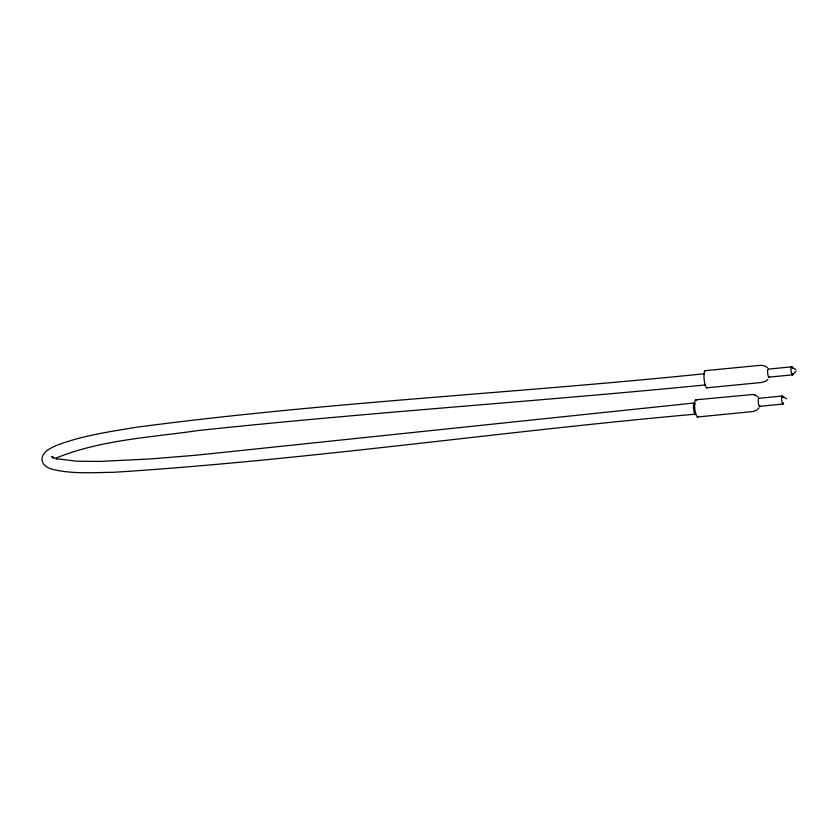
<?xml version="1.0" encoding="UTF-8"?>
<svg xmlns="http://www.w3.org/2000/svg" width="838" height="838" viewBox="0 0 838 838"><rect width="100%" height="100%" fill="white"/><g stroke="black" fill="none" stroke-linecap="round" stroke-linejoin="round"><path stroke-width="1.26" d="M759.123 407.75L757.07 409.918L753.268 411.5L697.572 416.978M767.912 379.373L765.586 381.269L761.553 382.484L706.926 387.795M792.559 374.775L796.016 371.255M56.429 457.925C101.22 439.741 150.641 437.467 198.009 430.554C366.835 412.568 536.299 401.549 705.261 384.946M694.377 402.984L195.956 455.233L150.232 458.952L99.816 461.413L76.75 461.204L55.916 458.658M695.257 414.182C501.48 431.34 308.719 459.79 114.534 472.244C93.95 472.517 72.854 474.245 52.658 469.374C47.651 468.191 42.015 464.755 41.9 459.025C42.612 451.63 50.364 448.215 56.24 445.523C81.736 435.718 108.992 431.8 135.798 427.338C324.589 402.271 515.077 393.263 704.454 373.727M705.366 370.637L761.072 365.263L765.094 366.07L767.388 367.662M768.205 369.129L791.617 366.845M768.959 377.152L792.381 374.869M696.011 399.81L752.838 394.489M758.851 398.301L782.263 396.018M759.605 406.325L783.027 404.042M752.786 394.489L753.875 394.656M754.766 394.876L758.181 397.013M753.823 394.635L754.808 394.897M56.921 458.983L51.506 456.417L53.339 458.25L52.752 457.045M791.795 366.897L795.859 369.684M782.441 396.081L786.505 398.857M695.865 413.626A5.646 1.278 84.3 0 1 693.508 408.19A5.646 1.278 84.3 0 1 695.1 403.926M783.593 402.68A4.033 0.932 84.4 0 1 782.325 403.109A4.033 0.932 84.4 0 1 781.676 397.547A4.033 0.932 84.4 0 1 782.912 396.814M783.101 397.39A4.033 0.932 84.4 0 1 783.174 397.631M759.94 406.001A4.033 0.932 84.4 0 1 758.306 402.523A4.033 0.932 84.4 0 1 759.155 398.479M698.41 416.214A8.757 2.022 84.4 0 1 694.817 408.975A8.757 2.022 84.4 0 1 696.671 400.124M792.958 373.339A4.033 0.932 84.4 0 1 791.742 374.094A4.033 0.932 84.4 0 1 791.009 368.594A4.033 0.932 84.4 0 1 792.182 367.463M792.339 367.84A4.033 0.932 84.4 0 1 792.476 368.291M769.347 376.691A4.033 0.932 84.4 0 1 767.713 373.706A4.033 0.932 84.4 0 1 768.404 369.202M707.356 387.732A8.757 2.022 84.4 0 1 704.098 379.069A8.757 2.022 84.4 0 1 705.858 370.763"/></g></svg>
